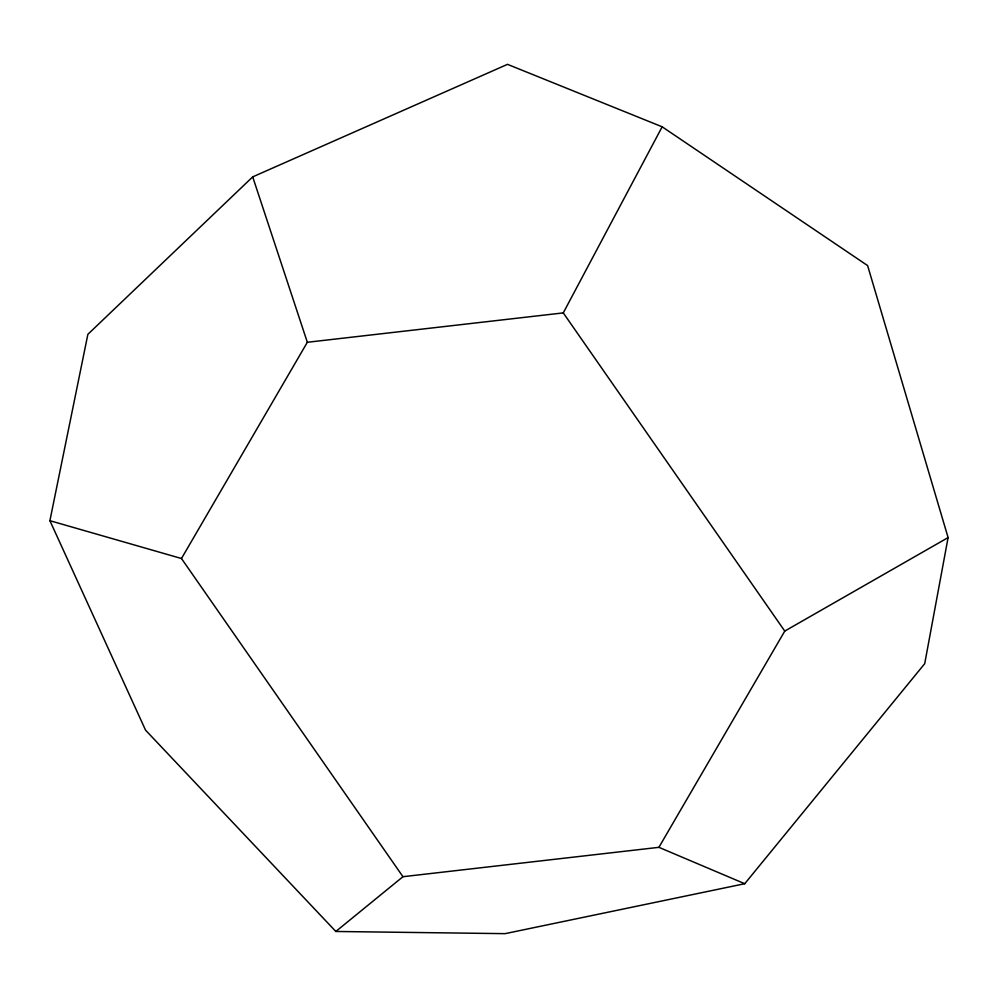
<?xml version="1.0" encoding="UTF-8"?>
<svg xmlns="http://www.w3.org/2000/svg" width="998" height="998" viewBox="0 0 998 998"><rect width="100%" height="100%" fill="white"/><g stroke="black" fill="none" stroke-linecap="round" stroke-linejoin="round"><path stroke-width="1.5" d="M948.1 537.585L924.709 663.682L744.745 883.717L505.075 933.654L335.839 931.471L145.533 730.124L49.9 520.694L87.874 334.318L252.706 176.871L507.508 64.346L662.161 126.808L867.611 265.58L948.1 537.585L784.765 631.085L658.905 847.327L402.955 876.706L335.839 931.471M402.955 876.706L181.474 558.518L307.334 342.277L563.271 312.898L662.161 126.808M49.9 520.694L181.474 558.518M658.905 847.327L744.745 883.717M563.271 312.898L784.765 631.085M252.706 176.871L307.334 342.277"/></g></svg>
